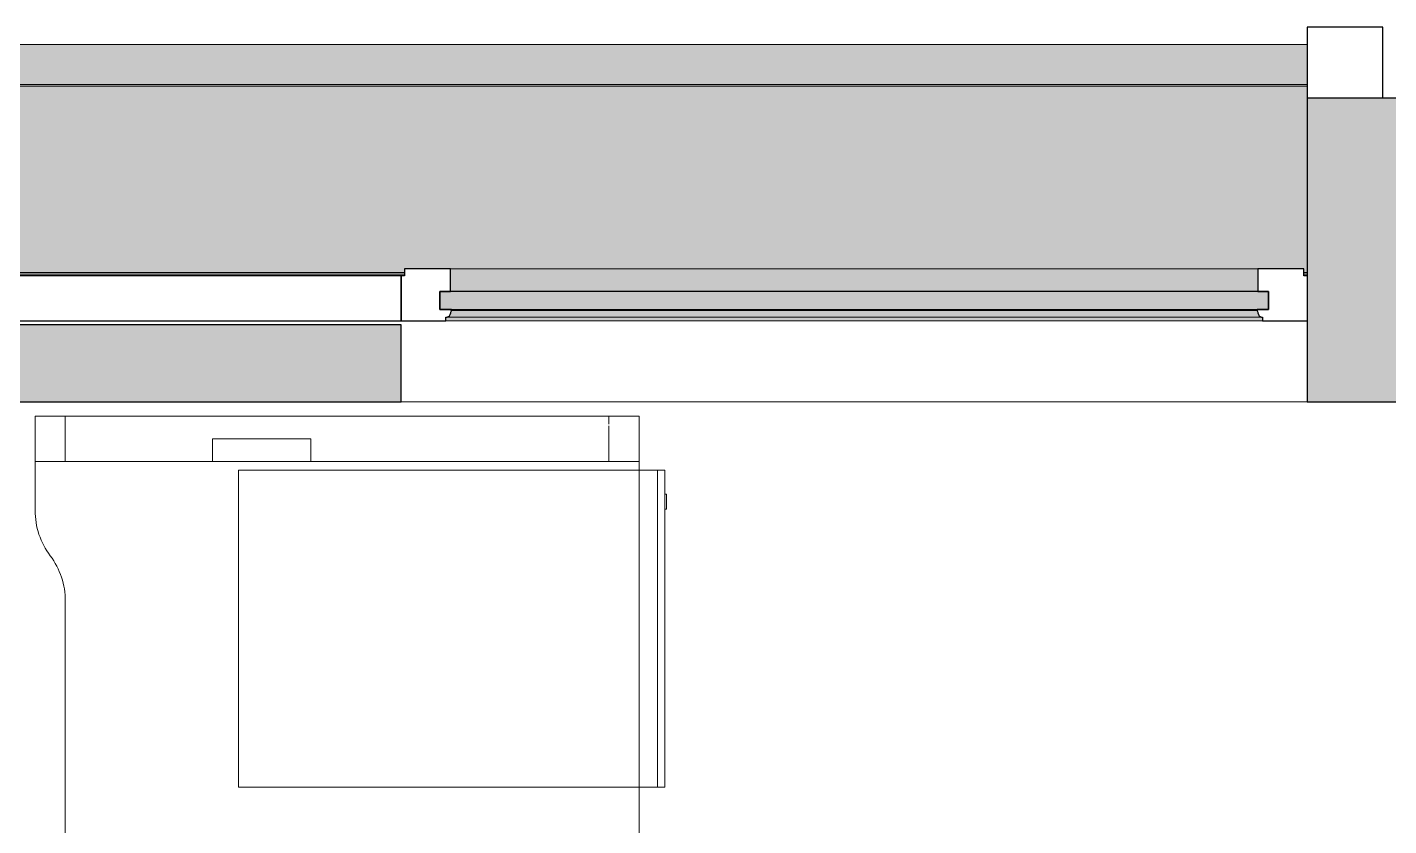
# Model space of a CAD drawing. Header units: millimetres. Extents: x 155927 to 295199, y -4084 to 97293.
# Drawn here: x 227997 to 229801, y 33684 to 34742 of the extents above; entities that cross this region are included whole.
import ezdxf

# ---------------------------------------------------------------- set-up
doc = ezdxf.new("R2010")
doc.units = ezdxf.units.MM
doc.header["$MEASUREMENT"] = 0
for name, color, linetype, lineweight in [('A-GLAZ', 7, 'CONTINUOUS', 9), ('A-GLAZ-CWMG', 7, 'CONTINUOUS', 9), ('A-WALL', 7, 'CONTINUOUS', 9), ('A-WALL-PATT', 7, 'CONTINUOUS', 9), ('I-FURN', 8, 'CONTINUOUS', 9), ('I-WALL', 7, 'CONTINUOUS', 9)]:
    doc.layers.add(name, color=color, linetype=linetype, lineweight=lineweight)

msp = doc.modelspace()

# ---------------------------------------------------------------- hatches: boundary and pattern name
at = {"layer": 'A-GLAZ'}
for points in [[(229688.5, 34417), (229692.8, 34417), (229692.8, 34718.6), (220908.8, 34718.6), (220908.8, 34417), (220913.2, 34417), (220913.2, 34421.6), (222104.5, 34421.6), (222104.5, 34417), (223441.2, 34417), (223441.2, 34421.6), (224632.5, 34421.6), (224632.5, 34417), (225969.2, 34417), (225969.2, 34421.6), (227160.5, 34421.6), (227160.5, 34417), (228497.2, 34417), (228497.2, 34421.6), (229688.5, 34421.6)], [(229627.6, 34391.7), (229627.6, 34421.6), (228558, 34421.6), (228558, 34391.7), (229177.4, 34391.7)], [(229641.6, 34367.7), (229641.6, 34391.7), (228544.1, 34391.7), (228544.1, 34367.7), (229177.4, 34367.7)], [(229627.8, 34352.8), (229633.6, 34352.8), (229633.6, 34357.7), (228552, 34357.7), (228552, 34352.8), (229177.4, 34352.8)], [(229632.1, 34357.7), (229628.7, 34360), (229627.4, 34362.7), (228557.8, 34362.7), (228556, 34359), (228555.8, 34357.7), (229629.8, 34357.7)], [(229627.8, 34362.7), (229626.4, 34366.6), (228559.3, 34366.6), (228558, 34362.7), (229627.6, 34362.7)], [(229626.4, 34366.6), (229626.4, 34367.7), (229177.4, 34366.6)]]:
    msp.add_hatch(color=256, dxfattribs=at).paths.add_polyline_path(points, flags=0)
h = msp.add_hatch(color=256, dxfattribs=at)
h.paths.add_polyline_path([(229692.8, 34414.8), (229692.8, 34417), (229688.5, 34417), (229688.5, 34414.8)], flags=0)
h.paths.add_polyline_path([(228497.2, 34414.8), (228497.2, 34417), (227160.5, 34417), (227160.5, 34414.8), (228492.2, 34414.8)], flags=0)
h.paths.add_polyline_path([(225964.2, 34414.8), (225969.2, 34414.8), (225969.2, 34417), (224632.5, 34417), (224632.5, 34414.8), (225575.4, 34414.8)], flags=0)
h.paths.add_polyline_path([(223436.2, 34414.8), (223441.2, 34414.8), (223441.2, 34417), (222104.5, 34417), (222104.5, 34414.8), (223174, 34414.8)], flags=0)
h.paths.add_polyline_path([(220908.8, 34414.8), (220913.2, 34414.8), (220913.2, 34417), (220908.8, 34417)], flags=0)
h = msp.add_hatch(color=256, dxfattribs=at)
h.paths.add_polyline_path([(229632.1, 34357.7), (229630.8, 34358.9), (229630.8, 34358.2)], flags=0)
h.paths.add_polyline_path([(226024, 34357.7), (226026.9, 34358.2), (226025.6, 34358.3)], flags=0)
h.paths.add_polyline_path([(227104.1, 34357.7), (227102.8, 34358.9), (227102.8, 34358.2)], flags=0)
h.paths.add_polyline_path([(224576.1, 34357.7), (224574.8, 34358.9), (224574.8, 34358.2)], flags=0)
h.paths.add_polyline_path([(222048.1, 34357.7), (222046.8, 34358.9), (222046.8, 34358.2)], flags=0)
at = {"layer": 'A-WALL-PATT'}
h = msp.add_hatch(color=256, dxfattribs=at)
h.paths.add_polyline_path([(231130.8, 34347.6), (231130.8, 34647.6), (229692.8, 34647.6), (229692.8, 34347.6), (230840.8, 34347.6)], flags=0)
h.paths.add_polyline_path([(220908.8, 34347.6), (220908.8, 34647.6), (202317.8, 34647.6), (202317.8, 34347.6), (220172.3, 34347.6)], flags=0)
h.paths.add_polyline_path([(200283.7, 34347.6), (200283.7, 34647.6), (197292.8, 34647.6), (197292.8, 34347.6), (199760.7, 34347.6)], flags=0)
h.paths.add_polyline_path([(194558.8, 34347.6), (194558.8, 34647.6), (192442.8, 34647.6), (192442.8, 34437.6), (192417.8, 34437.6), (192417.8, 34347.6), (193757.3, 34347.6)], flags=0)
h.paths.add_polyline_path([(190808.8, 34347.6), (190808.8, 34437.6), (190783.8, 34437.6), (190783.8, 34647.6), (187318, 34647.6), (187318, 34347.6), (190783.8, 34347.6)], flags=0)
h.paths.add_polyline_path([(185283.8, 34347.6), (185283.8, 34647.6), (166692.8, 34647.6), (166692.8, 34347.6), (184151.8, 34347.6)], flags=0)
h.paths.add_polyline_path([(157908.8, 34347.6), (157908.8, 34647.6), (156760.8, 34647.6), (156760.8, 34347.6), (157736.8, 34347.6)], flags=0)
for points in [[(228492.8, 34245.6), (228492.8, 34347.6), (227164.8, 34347.6), (227164.8, 34245.6), (228276.9, 34245.6)], [(229692.8, 34245.6), (230840.8, 34245.6), (230840.8, 34347.6), (229692.8, 34347.6)]]:
    msp.add_hatch(color=256, dxfattribs=at).paths.add_polyline_path(points, flags=0)

# ---------------------------------------------------------------- linework, layer by layer
at = {"layer": 'A-GLAZ', "lineweight": 30}
for p, q in [((229792.8, 34741.6), (229692.8, 34741.6)), ((229692.8, 34741.6), (229692.8, 34647.6)), ((229792.8, 34647.6), (229792.8, 34741.6)), ((228492.8, 34412.6), (227164.8, 34412.6)), ((228492.8, 34352.8), (228492.8, 34412.6)), ((228497.2, 34412.6), (228492.8, 34412.6)), ((228492.8, 34412.6), (228492.8, 34352.8)), ((228558, 34421.6), (228497.2, 34421.6)), ((228497.2, 34421.6), (228497.2, 34412.6)), ((228558, 34391.7), (228558, 34421.6)), ((229688.5, 34421.6), (229627.6, 34421.6)), ((229627.6, 34421.6), (229627.6, 34391.7)), ((229688.5, 34412.6), (229688.5, 34421.6)), ((229692.8, 34412.6), (229688.5, 34412.6)), ((229641.6, 34391.7), (228544.1, 34391.7)), ((228544.1, 34391.7), (228544.1, 34367.7)), ((228544.1, 34367.7), (228544.1, 34391.7)), ((228544.1, 34391.7), (228558, 34391.7)), ((229627.6, 34391.7), (229641.6, 34391.7)), ((229641.6, 34367.7), (229641.6, 34391.7)), ((229641.6, 34391.7), (229641.6, 34367.7)), ((228544.1, 34367.7), (229641.6, 34367.7)), ((228559.3, 34367.7), (228544.1, 34367.7)), ((228552, 34352.8), (228552, 34357.7)), ((228552, 34357.7), (228553.6, 34357.7)), ((228559.3, 34366.6), (228559.3, 34367.7)), ((229641.6, 34367.7), (229626.4, 34367.7)), ((229626.4, 34367.7), (229626.4, 34366.6)), ((229632.1, 34357.7), (229633.6, 34357.7)), ((229633.6, 34357.7), (229633.6, 34352.8)), ((227164.8, 34352.8), (228492.8, 34352.8)), ((228492.8, 34352.8), (228552, 34352.8)), ((229633.6, 34352.8), (229692.8, 34352.8))]:
    msp.add_line(p, q, dxfattribs=at)
at = {"layer": 'A-GLAZ'}
for p, q in [((229692.8, 34718.6), (220908.8, 34718.6)), ((228497.2, 34417), (227160.5, 34417)), ((228497.2, 34414.8), (227160.5, 34414.8)), ((229627.6, 34421.6), (228558, 34421.6)), ((229692.8, 34417), (229688.5, 34417)), ((229692.8, 34414.8), (229688.5, 34414.8)), ((228553.6, 34357.7), (228552, 34357.7)), ((229632.1, 34357.7), (228553.6, 34357.7)), ((229626.4, 34366.6), (228559.3, 34366.6)), ((229633.6, 34357.7), (229632.1, 34357.7)), ((228552, 34352.8), (229633.6, 34352.8))]:
    msp.add_line(p, q, dxfattribs=at)
at = {"layer": 'A-GLAZ', "lineweight": 30}
for centre, radius, start, end in [((228552.5, 34363), 5.36, 281.9524, 356.5739), ((228565.2, 34362.2), 7.4, 143.4261, 176.5739), ((229620.5, 34362.2), 7.4, 3.4261, 36.5739), ((229633.2, 34363), 5.36, 183.4261, 258.0476)]:
    msp.add_arc(centre, radius, start, end, dxfattribs=at)
at = {"layer": 'A-GLAZ'}
for points, knots in [([(228553.6, 34357.7), (228554, 34357.8), (228554.7, 34358.1), (228555.5, 34358.5), (228555.9, 34358.8), (228556, 34359)], [0, 0, 0, 0, 0.2, 0.3, 0.4, 0.4, 0.4, 0.4]), ([(228557, 34360), (228557.1, 34360.2), (228557.3, 34360.6), (228557.7, 34361.5), (228557.8, 34362.2), (228557.8, 34362.7)], [0.6, 0.6, 0.6, 0.6, 0.7, 0.8, 1, 1, 1, 1]), ([(229627.8, 34362.7), (229627.9, 34362.2), (229628, 34361.5), (229628.4, 34360.6), (229628.6, 34360.2), (229628.7, 34360)], [-1, -1, -1, -1, -0.8, -0.7, -0.6, -0.6, -0.6, -0.6]), ([(229629.6, 34359), (229629.8, 34358.8), (229630.2, 34358.5), (229631, 34358.1), (229631.6, 34357.8), (229632.1, 34357.7)], [-0.4, -0.4, -0.4, -0.4, -0.3, -0.2, 0, 0, 0, 0])]:
    msp.add_open_spline(points, degree=3, knots=knots, dxfattribs=at)
for points in [[(228558.5, 34365.4), (228558.7, 34365.8), (228559, 34366.2), (228559.3, 34366.6)], [(229626.4, 34366.6), (229626.7, 34366.2), (229626.9, 34365.8), (229627.1, 34365.4)]]:
    msp.add_open_spline(points, degree=3, dxfattribs=at)
at = {"layer": 'A-GLAZ-CWMG'}
for p, q in [((227558.9, 34665.6), (228300.8, 34665.6)), ((228300.8, 34663.6), (227558.9, 34663.6)), ((228300.8, 34665.6), (229050.8, 34665.6)), ((229050.8, 34663.6), (228300.8, 34663.6)), ((229050.8, 34665.6), (229425.8, 34665.6)), ((229425.8, 34663.6), (229050.8, 34663.6)), ((229425.8, 34665.6), (229692.8, 34665.6)), ((229692.8, 34663.6), (229425.8, 34663.6))]:
    msp.add_line(p, q, dxfattribs=at)
at = {"layer": 'A-WALL', "lineweight": 30}
for p, q in [((231130.8, 34647.6), (229692.8, 34647.6)), ((229692.8, 34647.6), (229692.8, 34347.6))]:
    msp.add_line(p, q, dxfattribs=at)
at = {"layer": 'I-FURN'}
for p, q in [((228007.8, 34226.6), (228807.8, 34226.6)), ((228047.8, 34226.6), (228007.8, 34226.6)), ((228007.8, 34166.6), (228007.8, 34226.6)), ((228007.8, 34166.6), (228007.8, 34226.6)), ((228807.8, 34226.6), (228007.8, 34226.6)), ((228007.8, 34226.6), (228007.8, 34101.6)), ((228007.8, 34101.6), (228007.8, 34226.6)), ((228007.8, 34226.6), (228807.8, 34226.6)), ((228767.8, 34226.6), (228047.8, 34226.6)), ((228047.8, 34166.6), (228047.8, 34226.6)), ((228047.8, 34166.6), (228047.8, 34226.6)), ((228807.8, 34226.6), (228767.8, 34226.6)), ((228767.8, 34216), (228767.8, 34226.6)), ((228767.8, 34216), (228767.8, 34226.6)), ((228767.8, 34166.6), (228767.8, 34213.7)), ((228767.8, 34166.6), (228767.8, 34213.7)), ((228807.8, 34226.6), (228807.8, 34166.6)), ((228807.8, 34166.6), (228807.8, 34226.6)), ((228807.8, 32626.6), (228807.8, 34226.6)), ((228807.8, 34226.6), (228807.8, 32626.6)), ((228242.8, 34196.6), (228372.8, 34196.6)), ((228242.8, 34166.6), (228242.8, 34196.6)), ((228372.8, 34196.6), (228242.8, 34196.6)), ((228242.8, 34166.6), (228242.8, 34196.6)), ((228372.8, 34196.6), (228372.8, 34166.6)), ((228372.8, 34166.6), (228372.8, 34196.6)), ((228242.8, 34166.6), (228007.8, 34166.6)), ((228007.8, 34166.6), (228047.8, 34166.6)), ((228047.8, 34166.6), (228767.8, 34166.6)), ((228372.8, 34166.6), (228242.8, 34166.6)), ((228807.8, 34166.6), (228372.8, 34166.6)), ((228767.8, 34166.6), (228807.8, 34166.6)), ((228807.8, 34155), (228277, 34155)), ((228277, 34155), (228277, 33735)), ((228832, 34155), (228807.8, 34155)), ((228832, 34155), (228832, 33735)), ((228842, 34155), (228832, 34155)), ((228832, 33735), (228832, 34155)), ((228842, 33735), (228842, 34155)), ((228844, 34123.4), (228842, 34123.4)), ((228844, 34103.4), (228844, 34123.4)), ((228844, 34123.4), (228844, 34103.4)), ((228842, 34103.4), (228844, 34103.4)), ((228047.8, 33981.6), (228047.8, 33149.3)), ((228047.8, 33149.3), (228047.8, 33981.6)), ((228277, 33735), (228807.8, 33735)), ((228807.8, 33735), (228832, 33735)), ((228832, 33735), (228842, 33735))]:
    msp.add_line(p, q, dxfattribs=at)
for centre, start, end in [((228107.8, 34101.6), 180, 216.8699), ((228107.8, 34101.6), 180, 216.8699), ((227947.8, 33981.6), 0, 36.8699), ((227947.8, 33981.6), 0, 36.8699)]:
    msp.add_arc(centre, 100, start, end, dxfattribs=at)
at = {"layer": 'I-WALL', "lineweight": 30}
for p, q in [((228492.8, 34347.6), (227164.8, 34347.6)), ((228492.8, 34245.6), (228492.8, 34347.6)), ((229692.8, 34347.6), (229692.8, 34245.6)), ((227164.8, 34245.6), (228492.8, 34245.6)), ((229692.8, 34245.6), (230840.8, 34245.6))]:
    msp.add_line(p, q, dxfattribs=at)
at = {"layer": 'I-WALL'}
msp.add_line((229692.8, 34245.6), (228492.8, 34245.6), dxfattribs=at)

doc.saveas('drawing.dxf')
